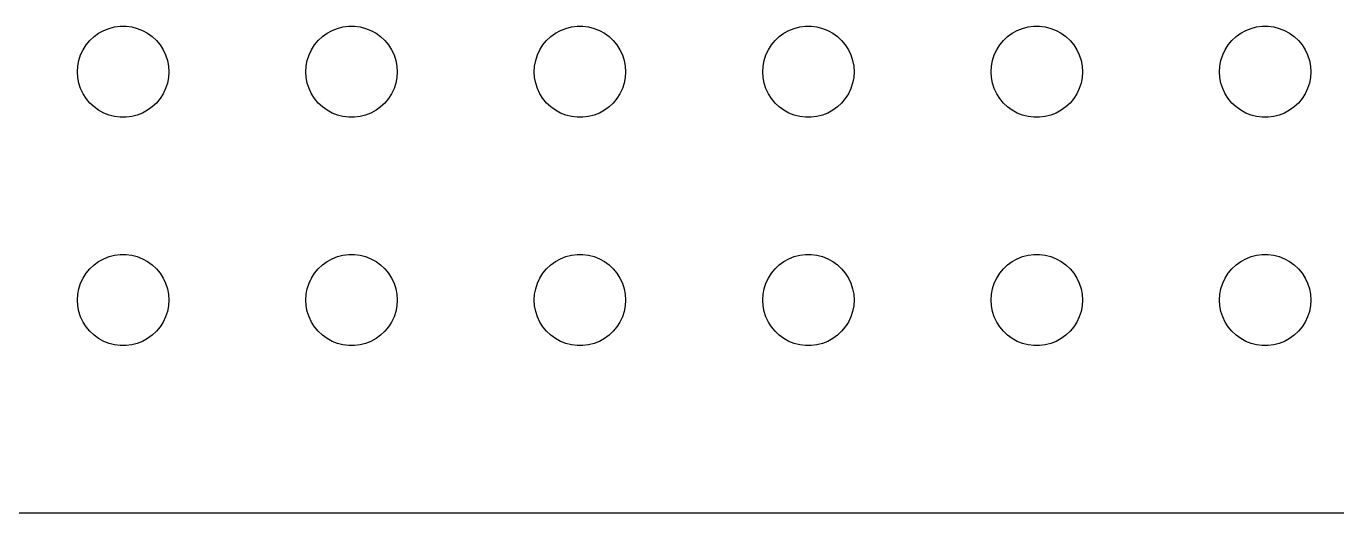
# Model space of a CAD drawing. Header units: metres. Extents: x -164 to 164, y -22 to 22.
# Drawn here: x 79.32 to 122.35, y -21.99 to -6 of the extents above; entities that cross this region are included whole.
import ezdxf

# ---------------------------------------------------------------- set-up
doc = ezdxf.new("R2010")
doc.units = ezdxf.units.M

msp = doc.modelspace()

# ---------------------------------------------------------------- linework, layer by layer
for p, q in [((82.2189, -6.02657), (82.4058, -6.00294)), ((82.4058, -6.00294), (82.5942, -6.00294)), ((82.5942, -6.00294), (82.7811, -6.02657)), ((89.7189, -6.02657), (89.9058, -6.00294)), ((89.9058, -6.00294), (90.0942, -6.00294)), ((90.0942, -6.00294), (90.2811, -6.02657)), ((97.2189, -6.02657), (97.4058, -6.00294)), ((97.4058, -6.00294), (97.5942, -6.00294)), ((97.5942, -6.00294), (97.7811, -6.02657)), ((104.719, -6.02657), (104.906, -6.00294)), ((104.906, -6.00294), (105.094, -6.00294)), ((105.094, -6.00294), (105.281, -6.02657)), ((112.219, -6.02657), (112.406, -6.00294)), ((112.406, -6.00294), (112.594, -6.00294)), ((112.594, -6.00294), (112.781, -6.02657)), ((119.719, -6.02657), (119.906, -6.00294)), ((119.906, -6.00294), (120.094, -6.00294)), ((120.094, -6.00294), (120.281, -6.02657)), ((81.4065, -6.47318), (81.5439, -6.34422)), ((81.5439, -6.34422), (81.6963, -6.23351)), ((81.6963, -6.23351), (81.8613, -6.14275)), ((81.8613, -6.14275), (82.0365, -6.07341)), ((82.0365, -6.07341), (82.2189, -6.02657)), ((82.7811, -6.02657), (82.9635, -6.07341)), ((82.9635, -6.07341), (83.1387, -6.14275)), ((83.1387, -6.14275), (83.3037, -6.23351)), ((83.3037, -6.23351), (83.4561, -6.34422)), ((83.4561, -6.34422), (83.5934, -6.47318)), ((88.9065, -6.47318), (89.0439, -6.34422)), ((89.0439, -6.34422), (89.1963, -6.23351)), ((89.1963, -6.23351), (89.3613, -6.14275)), ((89.3613, -6.14275), (89.5365, -6.07341)), ((89.5365, -6.07341), (89.7189, -6.02657)), ((90.2811, -6.02657), (90.4635, -6.07341)), ((90.4635, -6.07341), (90.6387, -6.14275)), ((90.6387, -6.14275), (90.8037, -6.23351)), ((90.8037, -6.23351), (90.9561, -6.34422)), ((90.9561, -6.34422), (91.0934, -6.47318)), ((96.4065, -6.47318), (96.5439, -6.34422)), ((96.5439, -6.34422), (96.6963, -6.23351)), ((96.6963, -6.23351), (96.8613, -6.14275)), ((96.8613, -6.14275), (97.0365, -6.07341)), ((97.0365, -6.07341), (97.2189, -6.02657)), ((97.7811, -6.02657), (97.9635, -6.07341)), ((97.9635, -6.07341), (98.1387, -6.14275)), ((98.1387, -6.14275), (98.3037, -6.23351)), ((98.3037, -6.23351), (98.4561, -6.34422)), ((98.4561, -6.34422), (98.5934, -6.47318)), ((103.907, -6.47318), (104.044, -6.34422)), ((104.044, -6.34422), (104.196, -6.23351)), ((104.196, -6.23351), (104.361, -6.14275)), ((104.361, -6.14275), (104.536, -6.07341)), ((104.536, -6.07341), (104.719, -6.02657)), ((105.281, -6.02657), (105.464, -6.07341)), ((105.464, -6.07341), (105.639, -6.14275)), ((105.639, -6.14275), (105.804, -6.23351)), ((105.804, -6.23351), (105.956, -6.34422)), ((105.956, -6.34422), (106.093, -6.47318)), ((111.407, -6.47318), (111.544, -6.34422)), ((111.544, -6.34422), (111.696, -6.23351)), ((111.696, -6.23351), (111.861, -6.14275)), ((111.861, -6.14275), (112.036, -6.07341)), ((112.036, -6.07341), (112.219, -6.02657)), ((112.781, -6.02657), (112.964, -6.07341)), ((112.964, -6.07341), (113.139, -6.14275)), ((113.139, -6.14275), (113.304, -6.23351)), ((113.304, -6.23351), (113.456, -6.34422)), ((113.456, -6.34422), (113.593, -6.47318)), ((118.907, -6.47318), (119.044, -6.34422)), ((119.044, -6.34422), (119.196, -6.23351)), ((119.196, -6.23351), (119.361, -6.14275)), ((119.361, -6.14275), (119.536, -6.07341)), ((119.536, -6.07341), (119.719, -6.02657)), ((120.281, -6.02657), (120.464, -6.07341)), ((120.464, -6.07341), (120.639, -6.14275)), ((120.639, -6.14275), (120.804, -6.23351)), ((120.804, -6.23351), (120.956, -6.34422)), ((120.956, -6.34422), (121.093, -6.47318)), ((81.1053, -6.9478), (81.1855, -6.77736)), ((81.1855, -6.77736), (81.2865, -6.61832)), ((81.2865, -6.61832), (81.4065, -6.47318)), ((83.5934, -6.47318), (83.7135, -6.61832)), ((83.7135, -6.61832), (83.8145, -6.77736)), ((83.8145, -6.77736), (83.8947, -6.9478)), ((88.6053, -6.9478), (88.6855, -6.77736)), ((88.6855, -6.77736), (88.7865, -6.61832)), ((88.7865, -6.61832), (88.9065, -6.47318)), ((91.0934, -6.47318), (91.2135, -6.61832)), ((91.2135, -6.61832), (91.3145, -6.77736)), ((91.3145, -6.77736), (91.3947, -6.9478)), ((96.1053, -6.9478), (96.1855, -6.77736)), ((96.1855, -6.77736), (96.2865, -6.61832)), ((96.2865, -6.61832), (96.4065, -6.47318)), ((98.5934, -6.47318), (98.7135, -6.61832)), ((98.7135, -6.61832), (98.8145, -6.77736)), ((98.8145, -6.77736), (98.8947, -6.9478)), ((103.605, -6.9478), (103.686, -6.77736)), ((103.686, -6.77736), (103.786, -6.61832)), ((103.786, -6.61832), (103.907, -6.47318)), ((106.093, -6.47318), (106.214, -6.61832)), ((106.214, -6.61832), (106.314, -6.77736)), ((106.314, -6.77736), (106.395, -6.9478)), ((111.105, -6.9478), (111.186, -6.77736)), ((111.186, -6.77736), (111.286, -6.61832)), ((111.286, -6.61832), (111.407, -6.47318)), ((113.593, -6.47318), (113.714, -6.61832)), ((113.714, -6.61832), (113.814, -6.77736)), ((113.814, -6.77736), (113.895, -6.9478)), ((118.605, -6.9478), (118.686, -6.77736)), ((118.686, -6.77736), (118.786, -6.61832)), ((118.786, -6.61832), (118.907, -6.47318)), ((121.093, -6.47318), (121.214, -6.61832)), ((121.214, -6.61832), (121.314, -6.77736)), ((121.314, -6.77736), (121.395, -6.9478)), ((81, -7.5), (81.0118, -7.312)), ((81.0118, -7.312), (81.0471, -7.12695)), ((81.0471, -7.12695), (81.1053, -6.9478)), ((83.8947, -6.9478), (83.9529, -7.12695)), ((83.9529, -7.12695), (83.9882, -7.312)), ((83.9882, -7.312), (84, -7.5)), ((88.5, -7.5), (88.5118, -7.312)), ((88.5118, -7.312), (88.5471, -7.12695)), ((88.5471, -7.12695), (88.6053, -6.9478)), ((91.3947, -6.9478), (91.4529, -7.12695)), ((91.4529, -7.12695), (91.4882, -7.312)), ((91.4882, -7.312), (91.5, -7.5)), ((96, -7.5), (96.0118, -7.312)), ((96.0118, -7.312), (96.0471, -7.12695)), ((96.0471, -7.12695), (96.1053, -6.9478)), ((98.8947, -6.9478), (98.9529, -7.12695)), ((98.9529, -7.12695), (98.9882, -7.312)), ((98.9882, -7.312), (99, -7.5)), ((103.5, -7.5), (103.512, -7.312)), ((103.512, -7.312), (103.547, -7.12695)), ((103.547, -7.12695), (103.605, -6.9478)), ((106.395, -6.9478), (106.453, -7.12695)), ((106.453, -7.12695), (106.488, -7.312)), ((106.488, -7.312), (106.5, -7.5)), ((111, -7.5), (111.012, -7.312)), ((111.012, -7.312), (111.047, -7.12695)), ((111.047, -7.12695), (111.105, -6.9478)), ((113.895, -6.9478), (113.953, -7.12695)), ((113.953, -7.12695), (113.988, -7.312)), ((113.988, -7.312), (114, -7.5)), ((118.5, -7.5), (118.512, -7.312)), ((118.512, -7.312), (118.547, -7.12695)), ((118.547, -7.12695), (118.605, -6.9478)), ((121.395, -6.9478), (121.453, -7.12695)), ((121.453, -7.12695), (121.488, -7.312)), ((121.488, -7.312), (121.5, -7.5)), ((81.0118, -7.68799), (81, -7.5)), ((81.0471, -7.87303), (81.0118, -7.68799)), ((83.9882, -7.68799), (83.9529, -7.87303)), ((84, -7.5), (83.9882, -7.68799)), ((88.5118, -7.68799), (88.5, -7.5)), ((88.5471, -7.87303), (88.5118, -7.68799)), ((91.4882, -7.68799), (91.4529, -7.87303)), ((91.5, -7.5), (91.4882, -7.68799)), ((96.0118, -7.68799), (96, -7.5)), ((96.0471, -7.87303), (96.0118, -7.68799)), ((98.9882, -7.68799), (98.9529, -7.87303)), ((99, -7.5), (98.9882, -7.68799)), ((103.512, -7.68799), (103.5, -7.5)), ((103.547, -7.87303), (103.512, -7.68799)), ((106.488, -7.68799), (106.453, -7.87303)), ((106.5, -7.5), (106.488, -7.68799)), ((111.012, -7.68799), (111, -7.5)), ((111.047, -7.87303), (111.012, -7.68799)), ((113.988, -7.68799), (113.953, -7.87303)), ((114, -7.5), (113.988, -7.68799)), ((118.512, -7.68799), (118.5, -7.5)), ((118.547, -7.87303), (118.512, -7.68799)), ((121.488, -7.68799), (121.453, -7.87303)), ((121.5, -7.5), (121.488, -7.68799)), ((81.1053, -8.05219), (81.0471, -7.87303)), ((81.1855, -8.22263), (81.1053, -8.05219)), ((83.8947, -8.05219), (83.8145, -8.22263)), ((83.9529, -7.87303), (83.8947, -8.05219)), ((88.6053, -8.05219), (88.5471, -7.87303)), ((88.6855, -8.22263), (88.6053, -8.05219)), ((91.3947, -8.05219), (91.3145, -8.22263)), ((91.4529, -7.87303), (91.3947, -8.05219)), ((96.1053, -8.05219), (96.0471, -7.87303)), ((96.1855, -8.22263), (96.1053, -8.05219)), ((98.8947, -8.05219), (98.8145, -8.22263)), ((98.9529, -7.87303), (98.8947, -8.05219)), ((103.605, -8.05219), (103.547, -7.87303)), ((103.686, -8.22263), (103.605, -8.05219)), ((106.395, -8.05219), (106.314, -8.22263)), ((106.453, -7.87303), (106.395, -8.05219)), ((111.105, -8.05219), (111.047, -7.87303)), ((111.186, -8.22263), (111.105, -8.05219)), ((113.895, -8.05219), (113.814, -8.22263)), ((113.953, -7.87303), (113.895, -8.05219)), ((118.605, -8.05219), (118.547, -7.87303)), ((118.686, -8.22263), (118.605, -8.05219)), ((121.395, -8.05219), (121.314, -8.22263)), ((121.453, -7.87303), (121.395, -8.05219)), ((81.2865, -8.38167), (81.1855, -8.22263)), ((81.4065, -8.52681), (81.2865, -8.38167)), ((81.5439, -8.65576), (81.4065, -8.52681)), ((83.5934, -8.52681), (83.4561, -8.65576)), ((83.7135, -8.38167), (83.5934, -8.52681)), ((83.8145, -8.22263), (83.7135, -8.38167)), ((88.7865, -8.38167), (88.6855, -8.22263)), ((88.9065, -8.52681), (88.7865, -8.38167)), ((89.0439, -8.65576), (88.9065, -8.52681)), ((91.0934, -8.52681), (90.9561, -8.65576)), ((91.2135, -8.38167), (91.0934, -8.52681)), ((91.3145, -8.22263), (91.2135, -8.38167)), ((96.2865, -8.38167), (96.1855, -8.22263)), ((96.4065, -8.52681), (96.2865, -8.38167)), ((96.5439, -8.65576), (96.4065, -8.52681)), ((98.5934, -8.52681), (98.4561, -8.65576)), ((98.7135, -8.38167), (98.5934, -8.52681)), ((98.8145, -8.22263), (98.7135, -8.38167)), ((103.786, -8.38167), (103.686, -8.22263)), ((103.907, -8.52681), (103.786, -8.38167)), ((104.044, -8.65576), (103.907, -8.52681)), ((106.093, -8.52681), (105.956, -8.65576)), ((106.214, -8.38167), (106.093, -8.52681)), ((106.314, -8.22263), (106.214, -8.38167)), ((111.286, -8.38167), (111.186, -8.22263)), ((111.407, -8.52681), (111.286, -8.38167)), ((111.544, -8.65576), (111.407, -8.52681)), ((113.593, -8.52681), (113.456, -8.65576)), ((113.714, -8.38167), (113.593, -8.52681)), ((113.814, -8.22263), (113.714, -8.38167)), ((118.786, -8.38167), (118.686, -8.22263)), ((118.907, -8.52681), (118.786, -8.38167)), ((119.044, -8.65576), (118.907, -8.52681)), ((121.093, -8.52681), (120.956, -8.65576)), ((121.214, -8.38167), (121.093, -8.52681)), ((121.314, -8.22263), (121.214, -8.38167)), ((81.6963, -8.76648), (81.5439, -8.65576)), ((81.8613, -8.85724), (81.6963, -8.76648)), ((82.0365, -8.92657), (81.8613, -8.85724)), ((82.2189, -8.97342), (82.0365, -8.92657)), ((82.4058, -8.99704), (82.2189, -8.97342)), ((82.5942, -8.99704), (82.4058, -8.99704)), ((82.7811, -8.97342), (82.5942, -8.99704)), ((82.9635, -8.92657), (82.7811, -8.97342)), ((83.1387, -8.85724), (82.9635, -8.92657)), ((83.3037, -8.76648), (83.1387, -8.85724)), ((83.4561, -8.65576), (83.3037, -8.76648)), ((89.1963, -8.76648), (89.0439, -8.65576)), ((89.3613, -8.85724), (89.1963, -8.76648)), ((89.5365, -8.92657), (89.3613, -8.85724)), ((89.7189, -8.97342), (89.5365, -8.92657)), ((89.9058, -8.99704), (89.7189, -8.97342)), ((90.0942, -8.99704), (89.9058, -8.99704)), ((90.2811, -8.97342), (90.0942, -8.99704)), ((90.4635, -8.92657), (90.2811, -8.97342)), ((90.6387, -8.85724), (90.4635, -8.92657)), ((90.8037, -8.76648), (90.6387, -8.85724)), ((90.9561, -8.65576), (90.8037, -8.76648)), ((96.6963, -8.76648), (96.5439, -8.65576)), ((96.8613, -8.85724), (96.6963, -8.76648)), ((97.0365, -8.92657), (96.8613, -8.85724)), ((97.2189, -8.97342), (97.0365, -8.92657)), ((97.4058, -8.99704), (97.2189, -8.97342)), ((97.5942, -8.99704), (97.4058, -8.99704)), ((97.7811, -8.97342), (97.5942, -8.99704)), ((97.9635, -8.92657), (97.7811, -8.97342)), ((98.1387, -8.85724), (97.9635, -8.92657)), ((98.3037, -8.76648), (98.1387, -8.85724)), ((98.4561, -8.65576), (98.3037, -8.76648)), ((104.196, -8.76648), (104.044, -8.65576)), ((104.361, -8.85724), (104.196, -8.76648)), ((104.536, -8.92657), (104.361, -8.85724)), ((104.719, -8.97342), (104.536, -8.92657)), ((104.906, -8.99704), (104.719, -8.97342)), ((105.094, -8.99704), (104.906, -8.99704)), ((105.281, -8.97342), (105.094, -8.99704)), ((105.464, -8.92657), (105.281, -8.97342)), ((105.639, -8.85724), (105.464, -8.92657)), ((105.804, -8.76648), (105.639, -8.85724)), ((105.956, -8.65576), (105.804, -8.76648)), ((111.696, -8.76648), (111.544, -8.65576)), ((111.861, -8.85724), (111.696, -8.76648)), ((112.036, -8.92657), (111.861, -8.85724)), ((112.219, -8.97342), (112.036, -8.92657)), ((112.406, -8.99704), (112.219, -8.97342)), ((112.594, -8.99704), (112.406, -8.99704)), ((112.781, -8.97342), (112.594, -8.99704)), ((112.964, -8.92657), (112.781, -8.97342)), ((113.139, -8.85724), (112.964, -8.92657)), ((113.304, -8.76648), (113.139, -8.85724)), ((113.456, -8.65576), (113.304, -8.76648)), ((119.196, -8.76648), (119.044, -8.65576)), ((119.361, -8.85724), (119.196, -8.76648)), ((119.536, -8.92657), (119.361, -8.85724)), ((119.719, -8.97342), (119.536, -8.92657)), ((119.906, -8.99704), (119.719, -8.97342)), ((120.094, -8.99704), (119.906, -8.99704)), ((120.281, -8.97342), (120.094, -8.99704)), ((120.464, -8.92657), (120.281, -8.97342)), ((120.639, -8.85724), (120.464, -8.92657)), ((120.804, -8.76648), (120.639, -8.85724)), ((120.956, -8.65576), (120.804, -8.76648)), ((81.5439, -13.8442), (81.6963, -13.7335)), ((81.6963, -13.7335), (81.8613, -13.6427)), ((81.8613, -13.6427), (82.0365, -13.5734)), ((82.0365, -13.5734), (82.2189, -13.5266)), ((82.2189, -13.5266), (82.4058, -13.5029)), ((82.4058, -13.5029), (82.5942, -13.5029)), ((82.5942, -13.5029), (82.7811, -13.5266)), ((82.7811, -13.5266), (82.9635, -13.5734)), ((82.9635, -13.5734), (83.1387, -13.6427)), ((83.1387, -13.6427), (83.3037, -13.7335)), ((83.3037, -13.7335), (83.4561, -13.8442)), ((89.0439, -13.8442), (89.1963, -13.7335)), ((89.1963, -13.7335), (89.3613, -13.6427)), ((89.3613, -13.6427), (89.5365, -13.5734)), ((89.5365, -13.5734), (89.7189, -13.5266)), ((89.7189, -13.5266), (89.9058, -13.5029)), ((89.9058, -13.5029), (90.0942, -13.5029)), ((90.0942, -13.5029), (90.2811, -13.5266)), ((90.2811, -13.5266), (90.4635, -13.5734)), ((90.4635, -13.5734), (90.6387, -13.6427)), ((90.6387, -13.6427), (90.8037, -13.7335)), ((90.8037, -13.7335), (90.9561, -13.8442)), ((96.5439, -13.8442), (96.6963, -13.7335)), ((96.6963, -13.7335), (96.8613, -13.6427)), ((96.8613, -13.6427), (97.0365, -13.5734)), ((97.0365, -13.5734), (97.2189, -13.5266)), ((97.2189, -13.5266), (97.4058, -13.5029)), ((97.4058, -13.5029), (97.5942, -13.5029)), ((97.5942, -13.5029), (97.7811, -13.5266)), ((97.7811, -13.5266), (97.9635, -13.5734)), ((97.9635, -13.5734), (98.1387, -13.6427)), ((98.1387, -13.6427), (98.3037, -13.7335)), ((98.3037, -13.7335), (98.4561, -13.8442)), ((104.044, -13.8442), (104.196, -13.7335)), ((104.196, -13.7335), (104.361, -13.6427)), ((104.361, -13.6427), (104.536, -13.5734)), ((104.536, -13.5734), (104.719, -13.5266)), ((104.719, -13.5266), (104.906, -13.5029)), ((104.906, -13.5029), (105.094, -13.5029)), ((105.094, -13.5029), (105.281, -13.5266)), ((105.281, -13.5266), (105.464, -13.5734)), ((105.464, -13.5734), (105.639, -13.6427)), ((105.639, -13.6427), (105.804, -13.7335)), ((105.804, -13.7335), (105.956, -13.8442)), ((111.544, -13.8442), (111.696, -13.7335)), ((111.696, -13.7335), (111.861, -13.6427)), ((111.861, -13.6427), (112.036, -13.5734)), ((112.036, -13.5734), (112.219, -13.5266)), ((112.219, -13.5266), (112.406, -13.5029)), ((112.406, -13.5029), (112.594, -13.5029)), ((112.594, -13.5029), (112.781, -13.5266)), ((112.781, -13.5266), (112.964, -13.5734)), ((112.964, -13.5734), (113.139, -13.6427)), ((113.139, -13.6427), (113.304, -13.7335)), ((113.304, -13.7335), (113.456, -13.8442)), ((119.044, -13.8442), (119.196, -13.7335)), ((119.196, -13.7335), (119.361, -13.6427)), ((119.361, -13.6427), (119.536, -13.5734)), ((119.536, -13.5734), (119.719, -13.5266)), ((119.719, -13.5266), (119.906, -13.5029)), ((119.906, -13.5029), (120.094, -13.5029)), ((120.094, -13.5029), (120.281, -13.5266)), ((120.281, -13.5266), (120.464, -13.5734)), ((120.464, -13.5734), (120.639, -13.6427)), ((120.639, -13.6427), (120.804, -13.7335)), ((120.804, -13.7335), (120.956, -13.8442)), ((81.1855, -14.2774), (81.2865, -14.1183)), ((81.2865, -14.1183), (81.4065, -13.9732)), ((81.4065, -13.9732), (81.5439, -13.8442)), ((83.4561, -13.8442), (83.5934, -13.9732)), ((83.5934, -13.9732), (83.7135, -14.1183)), ((83.7135, -14.1183), (83.8145, -14.2774)), ((88.6855, -14.2774), (88.7865, -14.1183)), ((88.7865, -14.1183), (88.9065, -13.9732)), ((88.9065, -13.9732), (89.0439, -13.8442)), ((90.9561, -13.8442), (91.0934, -13.9732)), ((91.0934, -13.9732), (91.2135, -14.1183)), ((91.2135, -14.1183), (91.3145, -14.2774)), ((96.1855, -14.2774), (96.2865, -14.1183)), ((96.2865, -14.1183), (96.4065, -13.9732)), ((96.4065, -13.9732), (96.5439, -13.8442)), ((98.4561, -13.8442), (98.5934, -13.9732)), ((98.5934, -13.9732), (98.7135, -14.1183)), ((98.7135, -14.1183), (98.8145, -14.2774)), ((103.686, -14.2774), (103.786, -14.1183)), ((103.786, -14.1183), (103.907, -13.9732)), ((103.907, -13.9732), (104.044, -13.8442)), ((105.956, -13.8442), (106.093, -13.9732)), ((106.093, -13.9732), (106.214, -14.1183)), ((106.214, -14.1183), (106.314, -14.2774)), ((111.186, -14.2774), (111.286, -14.1183)), ((111.286, -14.1183), (111.407, -13.9732)), ((111.407, -13.9732), (111.544, -13.8442)), ((113.456, -13.8442), (113.593, -13.9732)), ((113.593, -13.9732), (113.714, -14.1183)), ((113.714, -14.1183), (113.814, -14.2774)), ((118.686, -14.2774), (118.786, -14.1183)), ((118.786, -14.1183), (118.907, -13.9732)), ((118.907, -13.9732), (119.044, -13.8442)), ((120.956, -13.8442), (121.093, -13.9732)), ((121.093, -13.9732), (121.214, -14.1183)), ((121.214, -14.1183), (121.314, -14.2774)), ((81.0118, -14.812), (81.0471, -14.627)), ((81.0471, -14.627), (81.1053, -14.4478)), ((81.1053, -14.4478), (81.1855, -14.2774)), ((83.8145, -14.2774), (83.8947, -14.4478)), ((83.8947, -14.4478), (83.9529, -14.627)), ((83.9529, -14.627), (83.9882, -14.812)), ((88.5118, -14.812), (88.5471, -14.627)), ((88.5471, -14.627), (88.6053, -14.4478)), ((88.6053, -14.4478), (88.6855, -14.2774)), ((91.3145, -14.2774), (91.3947, -14.4478)), ((91.3947, -14.4478), (91.4529, -14.627)), ((91.4529, -14.627), (91.4882, -14.812)), ((96.0118, -14.812), (96.0471, -14.627)), ((96.0471, -14.627), (96.1053, -14.4478)), ((96.1053, -14.4478), (96.1855, -14.2774)), ((98.8145, -14.2774), (98.8947, -14.4478)), ((98.8947, -14.4478), (98.9529, -14.627)), ((98.9529, -14.627), (98.9882, -14.812)), ((103.512, -14.812), (103.547, -14.627)), ((103.547, -14.627), (103.605, -14.4478)), ((103.605, -14.4478), (103.686, -14.2774)), ((106.314, -14.2774), (106.395, -14.4478)), ((106.395, -14.4478), (106.453, -14.627)), ((106.453, -14.627), (106.488, -14.812)), ((111.012, -14.812), (111.047, -14.627)), ((111.047, -14.627), (111.105, -14.4478)), ((111.105, -14.4478), (111.186, -14.2774)), ((113.814, -14.2774), (113.895, -14.4478)), ((113.895, -14.4478), (113.953, -14.627)), ((113.953, -14.627), (113.988, -14.812)), ((118.512, -14.812), (118.547, -14.627)), ((118.547, -14.627), (118.605, -14.4478)), ((118.605, -14.4478), (118.686, -14.2774)), ((121.314, -14.2774), (121.395, -14.4478)), ((121.395, -14.4478), (121.453, -14.627)), ((121.453, -14.627), (121.488, -14.812)), ((81, -15), (81.0118, -14.812)), ((81.0118, -15.188), (81, -15)), ((83.9882, -14.812), (84, -15)), ((84, -15), (83.9882, -15.188)), ((88.5, -15), (88.5118, -14.812)), ((88.5118, -15.188), (88.5, -15)), ((91.4882, -14.812), (91.5, -15)), ((91.5, -15), (91.4882, -15.188)), ((96, -15), (96.0118, -14.812)), ((96.0118, -15.188), (96, -15)), ((98.9882, -14.812), (99, -15)), ((99, -15), (98.9882, -15.188)), ((103.5, -15), (103.512, -14.812)), ((103.512, -15.188), (103.5, -15)), ((106.488, -14.812), (106.5, -15)), ((106.5, -15), (106.488, -15.188)), ((111, -15), (111.012, -14.812)), ((111.012, -15.188), (111, -15)), ((113.988, -14.812), (114, -15)), ((114, -15), (113.988, -15.188)), ((118.5, -15), (118.512, -14.812)), ((118.512, -15.188), (118.5, -15)), ((121.488, -14.812), (121.5, -15)), ((121.5, -15), (121.488, -15.188)), ((81.0471, -15.373), (81.0118, -15.188)), ((81.1053, -15.5522), (81.0471, -15.373)), ((83.9529, -15.373), (83.8947, -15.5522)), ((83.9882, -15.188), (83.9529, -15.373)), ((88.5471, -15.373), (88.5118, -15.188)), ((88.6053, -15.5522), (88.5471, -15.373)), ((91.4529, -15.373), (91.3947, -15.5522)), ((91.4882, -15.188), (91.4529, -15.373)), ((96.0471, -15.373), (96.0118, -15.188)), ((96.1053, -15.5522), (96.0471, -15.373)), ((98.9529, -15.373), (98.8947, -15.5522)), ((98.9882, -15.188), (98.9529, -15.373)), ((103.547, -15.373), (103.512, -15.188)), ((103.605, -15.5522), (103.547, -15.373)), ((106.453, -15.373), (106.395, -15.5522)), ((106.488, -15.188), (106.453, -15.373)), ((111.047, -15.373), (111.012, -15.188)), ((111.105, -15.5522), (111.047, -15.373)), ((113.953, -15.373), (113.895, -15.5522)), ((113.988, -15.188), (113.953, -15.373)), ((118.547, -15.373), (118.512, -15.188)), ((118.605, -15.5522), (118.547, -15.373)), ((121.453, -15.373), (121.395, -15.5522)), ((121.488, -15.188), (121.453, -15.373)), ((81.1855, -15.7226), (81.1053, -15.5522)), ((81.2865, -15.8817), (81.1855, -15.7226)), ((81.4065, -16.0268), (81.2865, -15.8817)), ((83.7135, -15.8817), (83.5934, -16.0268)), ((83.8145, -15.7226), (83.7135, -15.8817)), ((83.8947, -15.5522), (83.8145, -15.7226)), ((88.6855, -15.7226), (88.6053, -15.5522)), ((88.7865, -15.8817), (88.6855, -15.7226)), ((88.9065, -16.0268), (88.7865, -15.8817)), ((91.2135, -15.8817), (91.0934, -16.0268)), ((91.3145, -15.7226), (91.2135, -15.8817)), ((91.3947, -15.5522), (91.3145, -15.7226)), ((96.1855, -15.7226), (96.1053, -15.5522)), ((96.2865, -15.8817), (96.1855, -15.7226)), ((96.4065, -16.0268), (96.2865, -15.8817)), ((98.7135, -15.8817), (98.5934, -16.0268)), ((98.8145, -15.7226), (98.7135, -15.8817)), ((98.8947, -15.5522), (98.8145, -15.7226)), ((103.686, -15.7226), (103.605, -15.5522)), ((103.786, -15.8817), (103.686, -15.7226)), ((103.907, -16.0268), (103.786, -15.8817)), ((106.214, -15.8817), (106.093, -16.0268)), ((106.314, -15.7226), (106.214, -15.8817)), ((106.395, -15.5522), (106.314, -15.7226)), ((111.186, -15.7226), (111.105, -15.5522)), ((111.286, -15.8817), (111.186, -15.7226)), ((111.407, -16.0268), (111.286, -15.8817)), ((113.714, -15.8817), (113.593, -16.0268)), ((113.814, -15.7226), (113.714, -15.8817)), ((113.895, -15.5522), (113.814, -15.7226)), ((118.686, -15.7226), (118.605, -15.5522)), ((118.786, -15.8817), (118.686, -15.7226)), ((118.907, -16.0268), (118.786, -15.8817)), ((121.214, -15.8817), (121.093, -16.0268)), ((121.314, -15.7226), (121.214, -15.8817)), ((121.395, -15.5522), (121.314, -15.7226)), ((81.5439, -16.1558), (81.4065, -16.0268)), ((81.6963, -16.2665), (81.5439, -16.1558)), ((81.8613, -16.3572), (81.6963, -16.2665)), ((83.3037, -16.2665), (83.1387, -16.3572)), ((83.4561, -16.1558), (83.3037, -16.2665)), ((83.5934, -16.0268), (83.4561, -16.1558)), ((89.0439, -16.1558), (88.9065, -16.0268)), ((89.1963, -16.2665), (89.0439, -16.1558)), ((89.3613, -16.3572), (89.1963, -16.2665)), ((90.8037, -16.2665), (90.6387, -16.3572)), ((90.9561, -16.1558), (90.8037, -16.2665)), ((91.0934, -16.0268), (90.9561, -16.1558)), ((96.5439, -16.1558), (96.4065, -16.0268)), ((96.6963, -16.2665), (96.5439, -16.1558)), ((96.8613, -16.3572), (96.6963, -16.2665)), ((98.3037, -16.2665), (98.1387, -16.3572)), ((98.4561, -16.1558), (98.3037, -16.2665)), ((98.5934, -16.0268), (98.4561, -16.1558)), ((104.044, -16.1558), (103.907, -16.0268)), ((104.196, -16.2665), (104.044, -16.1558)), ((104.361, -16.3572), (104.196, -16.2665)), ((105.804, -16.2665), (105.639, -16.3572)), ((105.956, -16.1558), (105.804, -16.2665)), ((106.093, -16.0268), (105.956, -16.1558)), ((111.544, -16.1558), (111.407, -16.0268)), ((111.696, -16.2665), (111.544, -16.1558)), ((111.861, -16.3572), (111.696, -16.2665)), ((113.304, -16.2665), (113.139, -16.3572)), ((113.456, -16.1558), (113.304, -16.2665)), ((113.593, -16.0268), (113.456, -16.1558)), ((119.044, -16.1558), (118.907, -16.0268)), ((119.196, -16.2665), (119.044, -16.1558)), ((119.361, -16.3572), (119.196, -16.2665)), ((120.804, -16.2665), (120.639, -16.3572)), ((120.956, -16.1558), (120.804, -16.2665)), ((121.093, -16.0268), (120.956, -16.1558)), ((82.0365, -16.4266), (81.8613, -16.3572)), ((82.2189, -16.4734), (82.0365, -16.4266)), ((82.4058, -16.497), (82.2189, -16.4734)), ((82.5942, -16.497), (82.4058, -16.497)), ((82.7811, -16.4734), (82.5942, -16.497)), ((82.9635, -16.4266), (82.7811, -16.4734)), ((83.1387, -16.3572), (82.9635, -16.4266)), ((89.5365, -16.4266), (89.3613, -16.3572)), ((89.7189, -16.4734), (89.5365, -16.4266)), ((89.9058, -16.497), (89.7189, -16.4734)), ((90.0942, -16.497), (89.9058, -16.497)), ((90.2811, -16.4734), (90.0942, -16.497)), ((90.4635, -16.4266), (90.2811, -16.4734)), ((90.6387, -16.3572), (90.4635, -16.4266)), ((97.0365, -16.4266), (96.8613, -16.3572)), ((97.2189, -16.4734), (97.0365, -16.4266)), ((97.4058, -16.497), (97.2189, -16.4734)), ((97.5942, -16.497), (97.4058, -16.497)), ((97.7811, -16.4734), (97.5942, -16.497)), ((97.9635, -16.4266), (97.7811, -16.4734)), ((98.1387, -16.3572), (97.9635, -16.4266)), ((104.536, -16.4266), (104.361, -16.3572)), ((104.719, -16.4734), (104.536, -16.4266)), ((104.906, -16.497), (104.719, -16.4734)), ((105.094, -16.497), (104.906, -16.497)), ((105.281, -16.4734), (105.094, -16.497)), ((105.464, -16.4266), (105.281, -16.4734)), ((105.639, -16.3572), (105.464, -16.4266)), ((112.036, -16.4266), (111.861, -16.3572)), ((112.219, -16.4734), (112.036, -16.4266)), ((112.406, -16.497), (112.219, -16.4734)), ((112.594, -16.497), (112.406, -16.497)), ((112.781, -16.4734), (112.594, -16.497)), ((112.964, -16.4266), (112.781, -16.4734)), ((113.139, -16.3572), (112.964, -16.4266)), ((119.536, -16.4266), (119.361, -16.3572)), ((119.719, -16.4734), (119.536, -16.4266)), ((119.906, -16.497), (119.719, -16.4734)), ((120.094, -16.497), (119.906, -16.497)), ((120.281, -16.4734), (120.094, -16.497)), ((120.464, -16.4266), (120.281, -16.4734)), ((120.639, -16.3572), (120.464, -16.4266)), ((-159.814, -21.9901), (159.814, -21.9901))]:
    msp.add_line(p, q)

doc.saveas('drawing.dxf')
